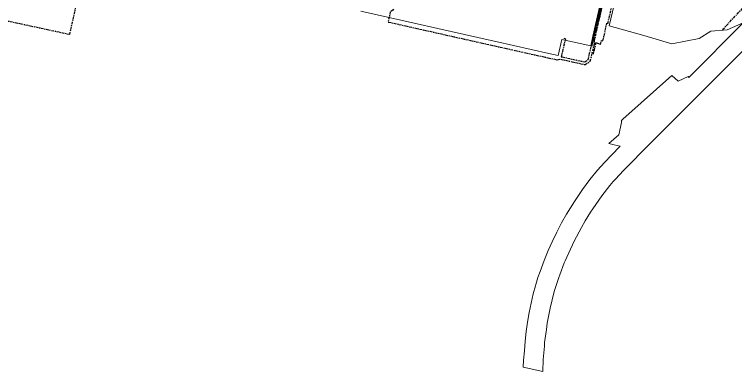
# Model space of a CAD drawing. Header units: metres. Extents: x 311347 to 316656, y 6252667 to 6255486.
# Drawn here: x 313261 to 314381, y 6253770 to 6254325 of the extents above; entities that cross this region are included whole.
import ezdxf

# ---------------------------------------------------------------- set-up
doc = ezdxf.new("R2010")
doc.units = ezdxf.units.M
doc.linetypes.add('Cable Exist UG', pattern=[8.2, 4, -1.2, 1.8, -1.2])
for name, color, linetype in [('_User_HV_Exist', 7, 'Continuous'), ('Mains_HV_EXT', 7, 'Continuous'), ('Mains_TR_EXT', 7, 'Continuous')]:
    doc.layers.add(name, color=color, linetype=linetype)
doc.layers.add('Cadastre Land Parcels_SP_EXT', color=9, linetype='Continuous', lineweight=5)
doc.styles.get("Standard").update_dxf_attribs({"font": 'arial.ttf'})
doc.linetypes.add('Cable E UG', pattern='A,6,-0.5,["E",Standard,S=1.7,R=0,X=0.5,Y=-1],-2.9', length=9.4)
doc.linetypes.add('Cable P UG', pattern='A,6,-0.5,["P",Standard,S=1.7,R=0,X=0.5,Y=-1],-2.9', length=9.4)

msp = doc.modelspace()

# ---------------------------------------------------------------- linework, layer by layer
at = {"layer": '_User_HV_Exist', "linetype": 'Cable P UG'}
for points in [[(314166.5, 6254314.3), (314169.2, 6254314.3), (314186.7, 6254391.3), (314188.7, 6254400.2), (314192, 6254415.1), (314195.3, 6254430), (314198.7, 6254444.5), (314203.5, 6254469.3), (314205.8, 6254479.7), (314209.2, 6254494.6), (314212.5, 6254509.5), (314215.8, 6254524.3), (314216.1, 6254525.8), (314232.2, 6254531.7), (314240.2, 6254570.3), (314254, 6254631.1), (314257.7, 6254647.6), (314279.1, 6254742.5), (314282, 6254755.7), (314299.9, 6254835)], [(314166.5, 6254314.3), (314167.3, 6254315), (314184.7, 6254391.8)]]:
    msp.add_lwpolyline(points, dxfattribs=at)
at = {"layer": 'Cadastre Land Parcels_SP_EXT', "linetype": 'Continuous'}
for points in [[(313799, 6254330.3), (314001.9, 6254284.8), (314009.1, 6254283.1), (314091.3, 6254264.7), (314105.9, 6254261.5), (314111.7, 6254286.2), (314156.3, 6254276.4), (314159.7, 6254291.3), (314163.9, 6254309.7), (314176.7, 6254366.3)], [(314197.7, 6254362.6), (314185.2, 6254307.4), (314238.9, 6254292.4), (314282.4, 6254279.4), (314324.6, 6254288), (314343, 6254299.4), (314368.3, 6254301.6), (314393.1, 6254312)], [(314393.1, 6254312), (314308.9, 6254227.5), (314307.6, 6254228.8), (314292.2, 6254221.4), (314282.2, 6254230.5), (314210.8, 6254166.6), (314207, 6254163.1), (314204, 6254160.3), (314204.2, 6254157.1), (314199.9, 6254138.3), (314184.5, 6254124.4), (314192.7, 6254122.6), (314202.3, 6254120.5), (314188.6, 6254106.7), (314177.5, 6254095.1), (314166.9, 6254083.3), (314154.9, 6254068.5), (314143.7, 6254053.3), (314137.2, 6254043.9), (314130.9, 6254034.4), (314118.7, 6254014.9), (314111.1, 6254001.1), (314103.7, 6253986.6), (314096.6, 6253972), (314090.3, 6253958.1), (314084.1, 6253942.9), (314077.7, 6253925.4), (314074.3, 6253916.1), (314071.1, 6253905.6), (314070.5, 6253903.5), (314067.1, 6253890.7), (314063.6, 6253876.3), (314060.6, 6253861.7), (314058.2, 6253847.1), (314056.2, 6253832.4), (314054.5, 6253817.5), (314053.3, 6253802.5), (314052, 6253787.6), (314051.5, 6253776.7), (314081.9, 6253770.1), (314082.5, 6253788.6), (314084.3, 6253809.7), (314084.7, 6253815.1), (314087.4, 6253835.4), (314088.7, 6253845.5), (314093.2, 6253868.7), (314099.6, 6253894.8), (314106.7, 6253916.2), (314108.1, 6253920.4), (314115.3, 6253939.2), (314116.5, 6253942.3), (314130.4, 6253972.7), (314141.9, 6253994.3), (314147.8, 6254004.3), (314156.1, 6254018.1), (314159.6, 6254023.2), (314173.4, 6254043.2), (314186, 6254059.4), (314191.4, 6254065.5), (314196.2, 6254071), (314199.3, 6254074.5), (314208.8, 6254084.2), (314226.8, 6254102.6), (314229.2, 6254105.1), (314232, 6254107.9), (314236.9, 6254112.8), (314246.7, 6254122.7), (314329.2, 6254205.2), (314345.4, 6254221.5), (314420.2, 6254296.4)]]:
    msp.add_lwpolyline(points, dxfattribs=at)
at = {"layer": 'Mains_HV_EXT', "linetype": 'Cable Exist UG'}
for points in [[(314160.5, 6254263.7), (314162, 6254269.9), (314164.6, 6254281.5), (314165.6, 6254281.2), (314165.6, 6254281.2), (314171.8, 6254278.8), (314171.8, 6254278.8), (314173.2, 6254285), (314175.4, 6254284.5), (314175.4, 6254284.5), (314179, 6254300.5), (314179, 6254300.5), (314181.3, 6254311.6), (314183, 6254311.1), (314194.8, 6254363.3), (314200.3, 6254389.1), (314200.3, 6254389.1), (314205.6, 6254411.8), (314203.1, 6254412.5), (314207.5, 6254429), (314208.9, 6254434.2)], [(313850.1, 6254333.5), (313848.8, 6254332.1), (313844.9, 6254329.1), (313841.6, 6254313.5), (313842.3, 6254313.4), (313842.3, 6254313.4), (314000.3, 6254277.9), (314007.6, 6254276.3), (314089.8, 6254257.9), (314090.3, 6254257.8), (314090.3, 6254257.8), (314104.4, 6254254.7), (314109.2, 6254255.7), (314147.7, 6254247.2), (314155.7, 6254252.6), (314162.7, 6254281.6), (314162.7, 6254281.6), (314162.1, 6254283.8), (314162.1, 6254283.8), (314185.3, 6254386.1), (314185.3, 6254386.1), (314176.2, 6254388.1), (314174.5, 6254387.2)], [(314361.3, 6254301.8), (314439.7, 6254385.1)], [(314114.7, 6254288.2), (314116.9, 6254287.1), (314110.6, 6254259.6), (314112.1, 6254259.2), (314112.1, 6254259.2), (314147, 6254251.5), (314152.3, 6254255), (314157.3, 6254276.1), (314158.1, 6254279.7), (314158.1, 6254279.7), (314161, 6254283.3), (314182.3, 6254376.9), (314173.1, 6254379.4), (314173, 6254381.3)]]:
    msp.add_lwpolyline(points, dxfattribs=at)
at = {"layer": 'Mains_HV_EXT', "linetype": 'Cable E UG'}
msp.add_lwpolyline([(314173.8, 6254385.3), (314173.4, 6254383.7), (314181.3, 6254381.7), (314158.5, 6254281.2), (314158.6, 6254279.6), (314158.1, 6254277.3), (314158.2, 6254275.9)], dxfattribs=at)
at = {"layer": 'Mains_TR_EXT', "linetype": 'Cable Exist UG'}
msp.add_lwpolyline([(314658.7, 6254818), (314298.2, 6254899.2), (314245.2, 6254658.3), (313713.6, 6254777.1), (313701.3, 6254722.6), (313454.2, 6254776), (313423.3, 6254638.5), (313420.6, 6254625.9), (313420.6, 6254626), (313346.3, 6254294), (313203, 6254325)], dxfattribs=at)

doc.saveas('drawing.dxf')
